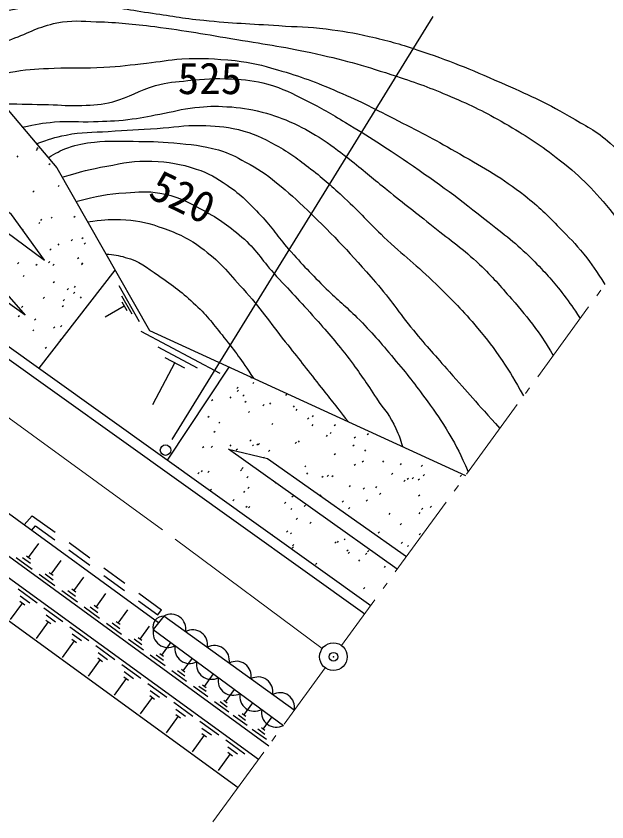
# Model space of a CAD drawing. Units: millimetres, scale not verified. Extents: x 40000 to 680000, y 20000 to 380000.
# Drawn here: x 115231 to 149465, y 253293 to 299974 of the extents above; entities that cross this region are included whole.
import ezdxf
from ezdxf.enums import TextEntityAlignment as Align

# ---------------------------------------------------------------- set-up
doc = ezdxf.new("R2010")
doc.units = ezdxf.units.MM
doc.header["$LTSCALE"] = 1000
doc.header["$PDMODE"] = 32
doc.header["$PDSIZE"] = 500
doc.linetypes.add('CHAIN', pattern=[18.5, 12, -1.5, 3.5, -1.5])
for name, color, linetype, lineweight in [('M-BGD', 7, 'Continuous', 25), ('M-BGD-HTXT', 7, 'Continuous', 13), ('M-BMK', 2, 'CHAIN', 13), ('M-BMK-SRVR', 3, 'Continuous', 25), ('M-STR-STRC', 7, 'Continuous', 25)]:
    doc.layers.add(name, color=color, linetype=linetype, lineweight=lineweight)
doc.layers.add('M-OTRS', color=6, linetype='Continuous')
doc.styles.add('ＭＳ ゴシック', font='')
doc.styles.get('ＭＳ ゴシック').set_extended_font_data('MS Gothic')

msp = doc.modelspace()

# ---------------------------------------------------------------- linework, layer by layer
at = {"layer": 'M-BGD'}
for p, q in [((116408, 292197), (116479, 292268)), ((116438, 292299), (116509, 292370)), ((99087, 292061), (135789, 265838)), ((115284, 291801), (115354, 291872)), ((98739, 291573), (135435, 265353)), ((117136, 291373), (117207, 291443)), ((117661, 290099), (117732, 290169)), ((116201, 289779), (116271, 289850)), ((116654, 288134), (116724, 288205)), ((117256, 288265), (117327, 288336)), ((118582, 288317), (118653, 288387)), ((115608, 287590), (115649, 287631)), ((116544, 287950), (116615, 288021)), ((119048, 287084), (119118, 287154)), ((117663, 286705), (117734, 286776)), ((118427, 286960), (118497, 287030)), ((119176, 286761), (119247, 286832)), ((117191, 286424), (117262, 286494)), ((115321, 285623), (115392, 285694)), ((117109, 285678), (117180, 285749)), ((118796, 285924), (118867, 285994)), ((116373, 285539), (116444, 285610)), ((116559, 279578), (120966, 285260)), ((117367, 285529), (117438, 285600)), ((119021, 285572), (119092, 285642)), ((119034, 285610), (119105, 285680)), ((115636, 284885), (115706, 284956)), ((117376, 284535), (117446, 284606)), ((118609, 284254), (118679, 284325)), ((121190, 284368), (122368, 282286)), ((118189, 284114), (118260, 284185)), ((118566, 283912), (118637, 283983)), ((116802, 283622), (116873, 283693)), ((117960, 283479), (118031, 283550)), ((118954, 283638), (119025, 283709)), ((121346, 283769), (121935, 282728)), ((121354, 283430), (121649, 282910)), ((115549, 283097), (115620, 283168)), ((117900, 283147), (117971, 283217)), ((121502, 283170), (120391, 282542)), ((123489, 264822), (98844, 282730)), ((115353, 282568), (115423, 282639)), ((116301, 282368), (116372, 282438)), ((117401, 281894), (117472, 281965)), ((117802, 281977), (117873, 282047)), ((116195, 281734), (116265, 281805)), ((122460, 281724), (127033, 279297)), ((97252, 281415), (129882, 257704)), ((117782, 281203), (117852, 281274)), ((116923, 280733), (116993, 280803)), ((123441, 280812), (125728, 279599)), ((129274, 256909), (96891, 280441)), ((123851, 280204), (124995, 279597)), ((124423, 279901), (123128, 277461)), ((124012, 274253), (127584, 279644)), ((128833, 279002), (128881, 279050)), ((128943, 278682), (129014, 278753)), ((128030, 278404), (128100, 278475)), ((128050, 278226), (128121, 278297)), ((126552, 277697), (126623, 277768)), ((127630, 277841), (127701, 277911)), ((128378, 277961), (128449, 278031)), ((130857, 278004), (130928, 278074)), ((128489, 277604), (128560, 277674)), ((129528, 277399), (129598, 277470)), ((129928, 277494), (129998, 277564)), ((131298, 277319), (131369, 277390)), ((128692, 277007), (128763, 277077)), ((131454, 277126), (131525, 277197)), ((132402, 276761), (132472, 276831)), ((126349, 276735), (126420, 276806)), ((126970, 276383), (127040, 276453)), ((130045, 276309), (130115, 276379)), ((132122, 276625), (132193, 276696)), ((99377, 276162), (128095, 255293)), ((126694, 275867), (126764, 275938)), ((132381, 276241), (132452, 276312)), ((133667, 276253), (133738, 276324)), ((128784, 275353), (128855, 275423)), ((133212, 275627), (133282, 275698)), ((133424, 275788), (133494, 275859)), ((134829, 275533), (134899, 275604)), ((135582, 275731), (135652, 275801)), ((126030, 274975), (126101, 275046)), ((126538, 274992), (126608, 275063)), ((127626, 275065), (127697, 275135)), ((128926, 275073), (128996, 275144)), ((129188, 275133), (129259, 275204)), ((129263, 275144), (129334, 275214)), ((131405, 275222), (131476, 275293)), ((131588, 275296), (131659, 275367)), ((134744, 275073), (134814, 275144)), ((127982, 274843), (128053, 274914)), ((129857, 274756), (129928, 274826)), ((133670, 274571), (133741, 274642)), ((135432, 274767), (135503, 274838)), ((129592, 274396), (129628, 274432)), ((134819, 273951), (134889, 274022)), ((135288, 274148), (135359, 274218)), ((136476, 274139), (136547, 274210)), ((137500, 273980), (137571, 274051)), ((124641, 273803), (124661, 273824)), ((125969, 273582), (126040, 273653)), ((126350, 273541), (126421, 273611)), ((128232, 273640), (128303, 273711)), ((128313, 273749), (128384, 273820)), ((131953, 273858), (132024, 273929)), ((138707, 273886), (138778, 273956)), ((125762, 273463), (125833, 273533)), ((128610, 273224), (128681, 273295)), ((132072, 273442), (132142, 273513)), ((132950, 273255), (133021, 273326)), ((133261, 273306), (133332, 273377)), ((133530, 273296), (133601, 273366)), ((136986, 273426), (137057, 273496)), ((137706, 273018), (137776, 273089)), ((137900, 273140), (137970, 273211)), ((138184, 273173), (138255, 273243)), ((138532, 273103), (138603, 273174)), ((138828, 273338), (138899, 273409)), ((140971, 273310), (141042, 273381)), ((128666, 272607), (128736, 272677)), ((130244, 272924), (130261, 272941)), ((134546, 272703), (134617, 272774)), ((135343, 272576), (135414, 272647)), ((136067, 272653), (136138, 272724)), ((126485, 272501), (126556, 272572)), ((128422, 272380), (128493, 272451)), ((131211, 272121), (131282, 272191)), ((132861, 272191), (132915, 272244)), ((136288, 272261), (136359, 272332)), ((138550, 272173), (138621, 272244)), ((127793, 271892), (127864, 271963)), ((130790, 271737), (130860, 271807)), ((134123, 271824), (134193, 271895)), ((135519, 271878), (135590, 271948)), ((128544, 271522), (128615, 271593)), ((128703, 271491), (128774, 271562)), ((131142, 271388), (131213, 271458)), ((131927, 271570), (131998, 271641)), ((134501, 271429), (134572, 271499)), ((138728, 271393), (138798, 271464)), ((139228, 271513), (139298, 271584)), ((115690, 270498), (116168, 271028)), ((116168, 271028), (117488, 270068)), ((131458, 270814), (131529, 270885)), ((136840, 271100), (136911, 271171)), ((138582, 271139), (138653, 271210)), ((116115, 270180), (116357, 270448)), ((116357, 270448), (117477, 269633)), ((132253, 270588), (132324, 270659)), ((137489, 270501), (137560, 270571)), ((130060, 269931), (130095, 269966)), ((130897, 270076), (130968, 270146)), ((131123, 269975), (131194, 270046)), ((136220, 270018), (136291, 270089)), ((138588, 269930), (138659, 270000)), ((115952, 268605), (116543, 269418)), ((118296, 269479), (119509, 268597)), ((131251, 269288), (131322, 269359)), ((133706, 269440), (133776, 269511)), ((133848, 269479), (133919, 269550)), ((134238, 269624), (134308, 269695)), ((137550, 269430), (137620, 269501)), ((118285, 269045), (119498, 268162)), ((131237, 269154), (131308, 269225)), ((134403, 268990), (134473, 269060)), ((134479, 268846), (134550, 268916)), ((135599, 268942), (135670, 269013)), ((137907, 269241), (137978, 269312)), ((116163, 267920), (115235, 268594)), ((116058, 268262), (115594, 268600)), ((116068, 268521), (115836, 268690)), ((117269, 267641), (117851, 268442)), ((135086, 268397), (135157, 268467)), ((135476, 268791), (135547, 268862)), ((120317, 268008), (121530, 267125)), ((132582, 268206), (132653, 268277)), ((136572, 268032), (136643, 268102)), ((117477, 266965), (116562, 267630)), ((117373, 267303), (116915, 267636)), ((117383, 267558), (117155, 267724)), ((120306, 267574), (121519, 266691)), ((118573, 266686), (119148, 267476)), ((115341, 266786), (116442, 265987)), ((118779, 266019), (117876, 266676)), ((118676, 266353), (118224, 266681)), ((118686, 266604), (118460, 266768)), ((135361, 266795), (135432, 266865)), ((115467, 266380), (116017, 265981)), ((119865, 265740), (120432, 266520)), ((122328, 266102), (123447, 265287)), ((122338, 266537), (123658, 265577)), ((115592, 265974), (114892, 265011)), ((115454, 266074), (115729, 265874)), ((116846, 265693), (117946, 264894)), ((120068, 265082), (119177, 265730)), ((119967, 265411), (119521, 265735)), ((119977, 265659), (119754, 265821)), ((116971, 265287), (117521, 264887)), ((121145, 264803), (121704, 265572)), ((123794, 265211), (123182, 264430)), ((123447, 265287), (123658, 265577)), ((131353, 259758), (123794, 265211)), ((117096, 264881), (116397, 263918)), ((116959, 264981), (117234, 264781)), ((121345, 264154), (120466, 264793)), ((121245, 264479), (120806, 264798)), ((121255, 264723), (121035, 264883)), ((118351, 264600), (119451, 263800)), ((122413, 263875), (122964, 264633)), ((123182, 264430), (130717, 258886)), ((118601, 263787), (117902, 262825)), ((118464, 263887), (118739, 263687)), ((118476, 264193), (119026, 263794)), ((122610, 263235), (121743, 263865)), ((122511, 263555), (122078, 263870)), ((122521, 263796), (122304, 263954)), ((119855, 263506), (120956, 262707)), ((123668, 262956), (124211, 263703)), ((119981, 263100), (120531, 262700)), ((123863, 262325), (123008, 262946)), ((123765, 262640), (123338, 262951)), ((123775, 262878), (123561, 263033)), ((120106, 262694), (119406, 261731)), ((119968, 262794), (120243, 262594)), ((121360, 262413), (122460, 261613)), ((124912, 262045), (125447, 262782)), ((121485, 262007), (122035, 261607)), ((125103, 261423), (124261, 262035)), ((125008, 261734), (124586, 262040)), ((125017, 261969), (124806, 262122)), ((121610, 261600), (120911, 260638)), ((121473, 261700), (121748, 261501)), ((126144, 261143), (126672, 261870)), ((122865, 261319), (123965, 260520)), ((126333, 260530), (125502, 261134)), ((126238, 260837), (125823, 261139)), ((126247, 261068), (126040, 261219)), ((127364, 260250), (127884, 260966)), ((123115, 260507), (122416, 259544)), ((122978, 260607), (123253, 260407)), ((122990, 260913), (123540, 260514)), ((124369, 260226), (125470, 259427)), ((127550, 259645), (126731, 260240)), ((127457, 259948), (127047, 260245)), ((127466, 260176), (127261, 260324)), ((128432, 259474), (128953, 260190)), ((124495, 259820), (125045, 259420)), ((128535, 259399), (128330, 259548)), ((124620, 259414), (123920, 258451)), ((124482, 259514), (124757, 259314)), ((125874, 259133), (126974, 258333)), ((128619, 258869), (127800, 259464)), ((128525, 259171), (128116, 259469)), ((129548, 258663), (130068, 259379)), ((125999, 258726), (126549, 258327)), ((129734, 258058), (128915, 258653)), ((129641, 258361), (129231, 258658)), ((129650, 258589), (129445, 258737)), ((126124, 258320), (125425, 257358)), ((125987, 258420), (126262, 258220)), ((127379, 258039), (128479, 257240)), ((127629, 257227), (126930, 256264)), ((127492, 257327), (127767, 257127)), ((127504, 257633), (128054, 257233))]:
    msp.add_line(p, q, dxfattribs=at)
for points in [[(75823, 301992), (88545, 306999), (99397, 305381), (111396, 298503), (117586, 291179), (122962, 281766), (141278, 273360)], [(137312, 267925), (127534, 274881), (129802, 274346), (137856, 268671)]]:
    msp.add_lwpolyline(points, dxfattribs=at)
for points in [[(88746, 303716), (95093, 300639), (100479, 297671), (106167, 293756), (116883, 285842), (114960, 288480), (111415, 291118), (102100, 297657), (98033, 300076), (90889, 303716)], [(85861, 302150), (92923, 298798), (99874, 295006), (107513, 289716), (113448, 285265), (115757, 282641), (106771, 289098), (98830, 294580), (93719, 297493), (89158, 299718), (86548, 300845)]]:
    msp.add_lwpolyline(points, close=True, dxfattribs=at)
for centre, radius, start, end in [((123777, 264595), 617, 88.4556, 195.4503), ((124217, 264470), 853, 348.6559, 119.7345), ((124022, 264256), 858, 168.2982, 299.0043), ((125477, 263562), 853, 348.6559, 119.7345), ((125278, 263332), 858, 168.2982, 299.0043), ((126737, 262653), 853, 348.6559, 119.7345), ((126534, 262408), 858, 168.2982, 299.0043), ((127997, 261744), 853, 348.6559, 119.7345), ((127789, 261484), 858, 168.2982, 299.0043), ((129257, 260835), 853, 348.6559, 119.7345), ((129045, 260560), 858, 168.2982, 299.0043), ((130517, 259926), 853, 348.6559, 119.7345), ((130301, 259636), 858, 168.2982, 299.0043)]:
    msp.add_arc(centre, radius, start, end, dxfattribs=at)
for points, knots in [([(109584, 299541), (110022, 299433), (110182, 299399), (110572, 299383), (111012, 299365), (111259, 299426), (111693, 299501), (112178, 299583), (112432, 299708), (112909, 299831), (113774, 300055), (114253, 300205), (115129, 300376), (115950, 300535), (116419, 300586), (117253, 300632), (118202, 300684), (118739, 300696), (119687, 300627), (120950, 300534), (121645, 300354), (122899, 300178), (124150, 300004), (124845, 299856), (126101, 299730), (127800, 299559), (128758, 299543), (130461, 299423), (131531, 299348), (132135, 299365), (133199, 299231), (134181, 299107), (134732, 299023), (135696, 298799), (136784, 298546), (137391, 298384), (138450, 298030), (140387, 297384), (141447, 296942), (143317, 296121), (144896, 295428), (145790, 295044), (147280, 294176), (148239, 293617), (148829, 293356), (149657, 292615), (150271, 292066), (150625, 291745), (151074, 291054), (151453, 290470), (151597, 290101), (151890, 289469), (152066, 289092), (152124, 288965), (152320, 288495)], [0, 0, 0, 0, 1, 1, 1, 2, 2, 2, 3, 3, 3, 4, 4, 4, 5, 5, 5, 6, 6, 6, 7, 7, 7, 8, 8, 8, 9, 9, 9, 10, 10, 10, 11, 11, 11, 12, 12, 12, 13, 13, 13, 14, 14, 14, 15, 15, 15, 16, 16, 16, 17, 17, 17, 18, 18, 18, 18]), ([(112192, 297561), (113535, 298095), (113885, 298236), (114980, 298643), (115998, 299021), (116534, 299362), (117597, 299579), (118471, 299758), (118988, 299677), (119879, 299651), (121206, 299613), (121948, 299527), (123265, 299363), (125130, 299131), (126166, 298928), (128020, 298619), (129825, 298318), (130845, 298189), (132631, 297790), (134465, 297380), (135478, 297075), (137265, 296493), (138513, 296088), (139205, 295833), (140411, 295317), (141673, 294777), (142372, 294446), (143557, 293756), (144762, 293054), (145432, 292640), (146535, 291787), (147870, 290753), (148559, 290075), (149633, 288773), (150053, 288263), (150238, 287937), (150594, 287380), (150761, 287118), (150817, 287031), (151013, 286704)], [0, 0, 0, 0, 1, 1, 1, 2, 2, 2, 3, 3, 3, 4, 4, 4, 5, 5, 5, 6, 6, 6, 7, 7, 7, 8, 8, 8, 9, 9, 9, 10, 10, 10, 11, 11, 11, 12, 12, 12, 13, 13, 13, 13]), ([(113278, 296276), (114141, 296552), (114420, 296632), (115172, 296770), (116043, 296928), (116546, 296917), (117429, 296962), (118554, 297019), (119187, 296945), (120311, 297010), (121280, 297065), (121820, 297146), (122785, 297250), (123583, 297336), (124024, 297448), (124826, 297490), (126035, 297554), (126719, 297516), (127924, 297394), (128898, 297296), (129432, 297133), (130373, 296866), (131775, 296468), (132541, 296168), (133879, 295593), (135267, 294997), (136016, 294599), (137362, 293912), (138774, 293190), (139568, 292788), (140940, 291991), (142451, 291112), (143333, 290655), (144710, 289577), (145557, 288915), (145972, 288470), (146727, 287704), (147291, 287132), (147616, 286816), (148120, 286191), (148648, 285536), (148811, 285274), (149350, 284423)], [0, 0, 0, 0, 1, 1, 1, 2, 2, 2, 3, 3, 3, 4, 4, 4, 5, 5, 5, 6, 6, 6, 7, 7, 7, 8, 8, 8, 9, 9, 9, 10, 10, 10, 11, 11, 11, 12, 12, 12, 13, 13, 13, 14, 14, 14, 14]), ([(114444, 294897), (115744, 294876), (116073, 294872), (117117, 294848), (117868, 294832), (118289, 294764), (119038, 294800), (119746, 294834), (120154, 294838), (120839, 295017), (121839, 295277), (122319, 295670), (123313, 295953), (124025, 296156), (124450, 296164), (125186, 296241), (126166, 296344), (126723, 296379), (127708, 296337), (128541, 296302), (129017, 296248), (129821, 296025), (130724, 295775), (131192, 295508), (132030, 295089), (132943, 294632), (133438, 294343), (134312, 293816), (135742, 292953), (136538, 292457), (137914, 291510), (139807, 290208), (140850, 289450), (142645, 288016), (143710, 287165), (144337, 286713), (145286, 285735), (145981, 285019), (146367, 284610), (146967, 283814), (147357, 283297), (147491, 283111), (147914, 282455)], [0, 0, 0, 0, 1, 1, 1, 2, 2, 2, 3, 3, 3, 4, 4, 4, 5, 5, 5, 6, 6, 6, 7, 7, 7, 8, 8, 8, 9, 9, 9, 10, 10, 10, 11, 11, 11, 12, 12, 12, 13, 13, 13, 14, 14, 14, 14]), ([(115585, 293547), (116449, 293724), (116718, 293771), (117453, 293840), (118331, 293922), (118830, 293832), (119711, 293864), (120490, 293892), (120929, 293896), (121704, 293984), (122432, 294067), (122832, 294167), (123553, 294296), (124352, 294439), (124788, 294590), (125594, 294680), (126312, 294761), (126722, 294770), (127443, 294728), (128249, 294682), (128703, 294614), (129485, 294416), (130230, 294228), (130635, 294063), (131334, 293744), (132018, 293432), (132385, 293217), (133015, 292807), (133689, 292368), (134037, 292077), (134672, 291582), (135492, 290943), (135927, 290553), (136737, 289901), (137773, 289069), (138369, 288623), (139403, 287788), (140461, 286934), (141106, 286515), (142092, 285579), (142863, 284848), (143247, 284389), (143942, 283586), (144504, 282935), (144831, 282578), (145334, 281880), (145761, 281290), (145899, 281072), (146355, 280320)], [0, 0, 0, 0, 1, 1, 1, 2, 2, 2, 3, 3, 3, 4, 4, 4, 5, 5, 5, 6, 6, 6, 7, 7, 7, 8, 8, 8, 9, 9, 9, 10, 10, 10, 11, 11, 11, 12, 12, 12, 13, 13, 13, 14, 14, 14, 15, 15, 15, 16, 16, 16, 16]), ([(116401, 292581), (117178, 292861), (117439, 292937), (118126, 293083), (119065, 293283), (119617, 293230), (120575, 293299), (121681, 293380), (122302, 293397), (123409, 293468), (124385, 293529), (124929, 293658), (125907, 293636), (126774, 293616), (127274, 293607), (128116, 293396), (129001, 293173), (129475, 292943), (130277, 292507), (131125, 292046), (131556, 291707), (132318, 291114), (133111, 290498), (133528, 290117), (134264, 289433), (135181, 288579), (135635, 288038), (136545, 287176), (137702, 286080), (138433, 285554), (139571, 284438), (140545, 283484), (141093, 282947), (141972, 281904), (142564, 281203), (142873, 280790), (143389, 280031), (143919, 279252), (144081, 278961), (144639, 277967)], [0, 0, 0, 0, 1, 1, 1, 2, 2, 2, 3, 3, 3, 4, 4, 4, 5, 5, 5, 6, 6, 6, 7, 7, 7, 8, 8, 8, 9, 9, 9, 10, 10, 10, 11, 11, 11, 12, 12, 12, 13, 13, 13, 13]), ([(117084, 291773), (117577, 292069), (117757, 292164), (118222, 292339), (118806, 292558), (119163, 292608), (119783, 292675), (120650, 292769), (121144, 292735), (122016, 292723), (122936, 292710), (123453, 292712), (124370, 292627), (125391, 292532), (125976, 292496), (126963, 292219), (127606, 292039), (127937, 291840), (128524, 291522), (129267, 291120), (129667, 290852), (130325, 290322), (131060, 289730), (131447, 289367), (132126, 288713), (133737, 287162), (134591, 286240), (136065, 284558), (136976, 283518), (137370, 282839), (138250, 281772), (139041, 280813), (139520, 280306), (140339, 279371), (141473, 278078), (141837, 277675), (143262, 276080)], [0, 0, 0, 0, 1, 1, 1, 2, 2, 2, 3, 3, 3, 4, 4, 4, 5, 5, 5, 6, 6, 6, 7, 7, 7, 8, 8, 8, 9, 9, 9, 10, 10, 10, 11, 11, 11, 12, 12, 12, 12]), ([(117896, 290636), (119090, 290990), (119455, 291099), (120479, 291282), (121492, 291463), (122069, 291616), (123097, 291570), (124115, 291525), (124698, 291431), (125666, 291114), (126420, 290868), (126811, 290622), (127467, 290178), (128314, 289604), (128697, 289155), (129413, 288424), (130103, 287720), (130366, 287215), (131022, 286479), (131847, 285553), (132322, 285043), (133207, 284174), (133884, 283509), (134316, 283191), (134984, 282517), (135863, 281629), (136318, 281096), (137121, 280139), (137903, 279208), (138327, 278673), (139043, 277690), (139567, 276968), (139861, 276561), (140315, 275793), (140809, 274958), (140951, 274637), (141436, 273577)], [0, 0, 0, 0, 1, 1, 1, 2, 2, 2, 3, 3, 3, 4, 4, 4, 5, 5, 5, 6, 6, 6, 7, 7, 7, 8, 8, 8, 9, 9, 9, 10, 10, 10, 11, 11, 11, 12, 12, 12, 12]), ([(118697, 289234), (120010, 289549), (120440, 289684), (121584, 289745), (122352, 289787), (122796, 289857), (123553, 289721), (124512, 289549), (125023, 289290), (125883, 288833), (126896, 288294), (127435, 287921), (128308, 287176), (129137, 286468), (129427, 285895), (130157, 285086), (131096, 284047), (131659, 283498), (132583, 282445), (133365, 281554), (133815, 281062), (134528, 280115), (135180, 279248), (135512, 278738), (136113, 277834), (136563, 277156), (136914, 276827), (137241, 276081), (137416, 275684), (137482, 275525), (137621, 275039)], [0, 0, 0, 0, 1, 1, 1, 2, 2, 2, 3, 3, 3, 4, 4, 4, 5, 5, 5, 6, 6, 6, 7, 7, 7, 8, 8, 8, 9, 9, 9, 10, 10, 10, 10]), ([(119375, 288047), (120224, 288178), (120529, 288211), (121272, 288184), (122158, 288153), (122669, 288071), (123505, 287776), (124502, 287425), (125079, 287201), (125931, 286575), (127010, 285782), (127483, 285169), (128380, 284174), (129408, 283034), (129876, 282303), (130830, 281100), (131601, 280126), (132030, 279578), (132799, 278602), (133450, 277776), (133654, 277518), (134467, 276486)], [0, 0, 0, 0, 1, 1, 1, 2, 2, 2, 3, 3, 3, 4, 4, 4, 5, 5, 5, 6, 6, 6, 7, 7, 7, 7]), ([(120438, 286185), (120939, 286156), (121131, 286113), (121560, 285999), (122387, 285779), (122773, 285423), (123481, 284942), (124371, 284338), (124855, 283970), (125642, 283237), (126353, 282576), (126667, 282121), (127275, 281364), (127988, 280478), (128205, 280146), (128979, 279004)], [0, 0, 0, 0, 1, 1, 1, 2, 2, 2, 3, 3, 3, 4, 4, 4, 5, 5, 5, 5])]:
    msp.add_open_spline(points, degree=3, knots=knots, dxfattribs=at)
at = {"layer": 'M-BGD-HTXT'}
for p, q in [((148873, 283770), (149109, 284093)), ((145454, 279085), (148401, 283124)), ((144747, 278115), (144983, 278438)), ((141328, 273430), (144275, 277469)), ((140621, 272460), (140857, 272784)), ((137202, 267775), (140150, 271814)), ((136495, 266806), (136731, 267129)), ((134089, 263508), (136024, 266159)), ((130761, 258947), (133146, 262215)), ((130054, 257978), (130290, 258301)), ((126635, 253293), (129583, 257332))]:
    msp.add_line(p, q, dxfattribs=at)
at = {"layer": 'M-BMK'}
msp.add_lwpolyline([(99048, 288135), (124448, 269678), (132975, 263339)], dxfattribs=at)
at = {"layer": 'M-BMK-SRVR'}
msp.add_circle((133617, 262862), 800, dxfattribs=at)
at = {"layer": 'M-OTRS'}
msp.add_point((133617, 262862), dxfattribs=at)
msp.add_point((133617, 262862), dxfattribs=at)
at = {"layer": 'M-STR-STRC'}
msp.add_line((124272, 275453), (139400, 299956), dxfattribs=at)
msp.add_circle((123891, 274829), 305, dxfattribs=at)

# ---------------------------------------------------------------- texts
at = {"layer": 'M-BGD', "style": 'ＭＳ ゴシック'}
msp.add_text('525', height=1833, dxfattribs=at).set_placement((124592, 294904), align=Align.BOTTOM_LEFT)
msp.add_text('520', height=1833, rotation=334.047, dxfattribs=at).set_placement((122567, 289009), align=Align.BOTTOM_LEFT)

doc.saveas('drawing.dxf')
